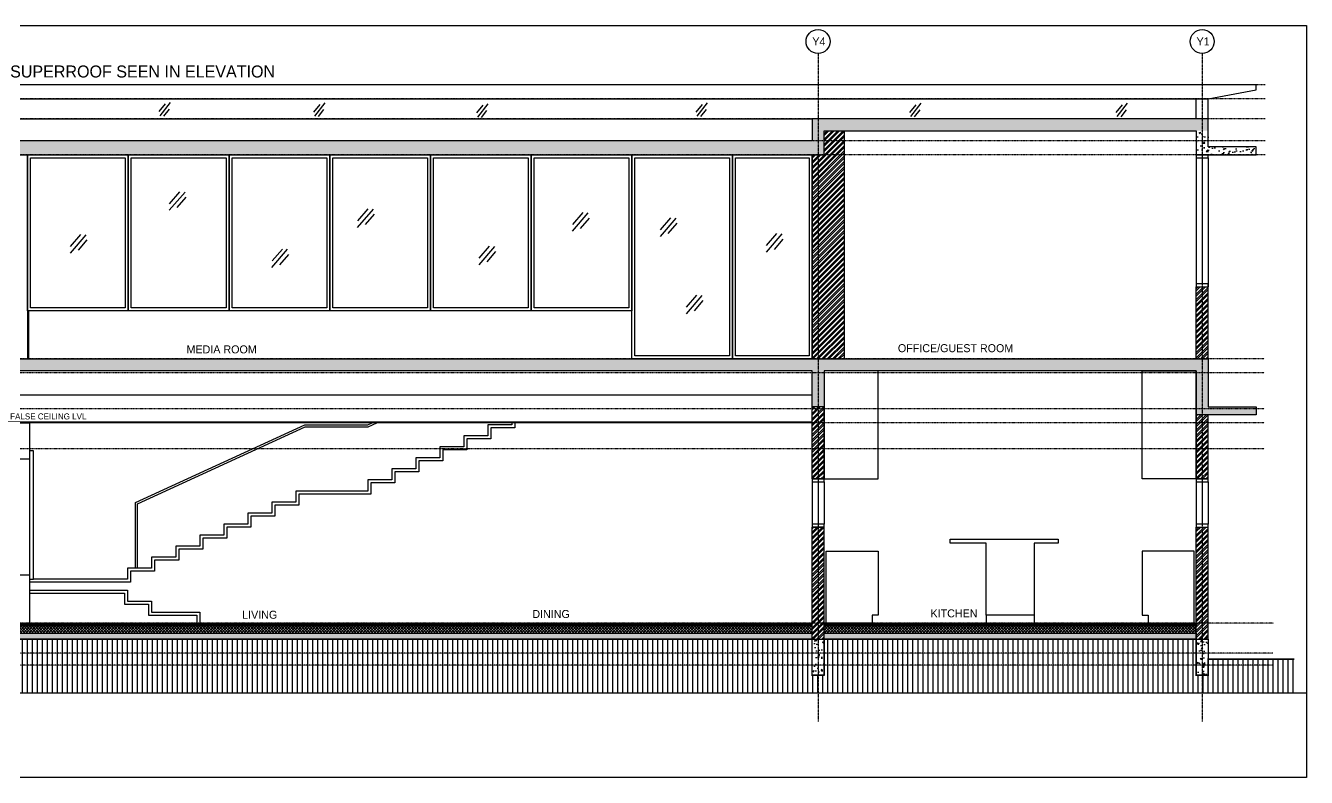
# Model space of a CAD drawing. Header units: inches. Extents: x -8790 to -5834, y -1746 to 1584.
# Drawn here: x -8469 to -7829, y -345 to 30 of the extents above; entities that cross this region are included whole.
import ezdxf

# ---------------------------------------------------------------- set-up
doc = ezdxf.new("R2010")
doc.units = ezdxf.units.IN
doc.header["$MEASUREMENT"] = 0
doc.linetypes.add('CENTERX2', pattern=[4, 2.5, -0.5, 0.5, -0.5])
doc.linetypes.add('HIDDEN2', pattern=[0.1875, 0.125, -0.0625])
for name, color, linetype in [('A-TXT-MISC', 11, 'Continuous'), ('B-MISC', 9, 'Continuous'), ('B-RCC4-FILL', 251, 'Continuous'), ('B-RCC5-SLAB', 12, 'Continuous'), ('B-WALLP-EL1', 142, 'Continuous'), ('P-CLINE', 34, 'CENTERX2'), ('P-CLINE-TXT', 3, 'Continuous'), ('P-DOORWIN', 5, 'Continuous'), ('P-HATCH', 251, 'Continuous'), ('P-MISC', 252, 'Continuous'), ('P-RCC5-SLAB', 12, 'Continuous'), ('P-SYM-FURN', 33, 'Continuous'), ('P-WALLE-EL2', 3, 'Continuous'), ('P-WALLP-EL1', 142, 'Continuous')]:
    doc.layers.add(name, color=color, linetype=linetype)
doc.layers.add('P-WALLO-EL3', color=7, linetype='Continuous', true_color=0x858585)
doc.styles.get("Standard").update_dxf_attribs({"font": 'GOTHIC.TTF'})
pattern_1 = [(50, (-6048.0017, -4872.2046), (7.172602, -0.6275213), [0.75, -8.25]), (355, (-6048.002, -4872.2046), (-1.387513, 7.521921), [0.6, -6.6]), (100.45144, (-6047.404, -4872.257), (5.785088, 6.8944), [0.637402, -7.011421]), (46.1842, (-6048.002, -4870.205), (10.672413, -1.655193), [1.125, -12.375]), (96.63564, (-6047.112, -4870.343), (9.34662, 9.741186), [0.956103, -10.517138]), (351.18416, (-6048.002, -4870.205), (9.34662, 9.741186), [0.9, -9.9]), (21, (-6047.0017, -4870.7046), (5.9690705, -4.026189), [0.75, -8.25]), (326, (-6047.002, -4870.7046), (2.433153, 7.2515), [0.6, -6.6]), (71.45144, (-6046.504, -4871.04), (8.402224, 3.225312), [0.637402, -7.011421]), (37.5, (-6048.0017, -4872.2046), (0.1215986, 3.3289385), [0, -6.52, 0, -6.7, 0, -6.625]), (7.5, (-6048.0017, -4872.2046), (2.6306954, 3.944117), [0, -3.82, 0, -6.37, 0, -2.525]), (327.5, (-6050.2317, -4872.2046), (5.3382244, -0.2255487), [0, -2.5, 0, -7.8, 0, -10.35]), (317.5, (-6051.2317, -4872.2046), (5.8318617, 1.00105), [0, -3.25, 0, -5.18, 0, -7.35])]

msp = doc.modelspace()

# ---------------------------------------------------------------- hatches: boundary and pattern name
at = {"layer": 'B-MISC'}
h = msp.add_hatch(dxfattribs=at)
h.set_pattern_fill('ANSI37', color=256, scale=8)
h.set_pattern_definition([(45, (-5905.7363, -1873.612), (-0.70710678, 0.70710678), []), (135, (-5905.7363, -1873.612), (-0.70710678, -0.70710678), [])])
h.paths.add_polyline_path([(-8069.96, -269.7), (-8069.96, -273.2), (-7883.96, -273.2), (-7883.96, -269.7)])
h.paths.add_polyline_path([(-8477.96, -269.7), (-8477.96, -273.2), (-8075.96, -273.2), (-8075.96, -269.7)])
h.paths.add_polyline_path([(-8483.96, -273.2), (-8483.96, -269.7), (-8614.45, -269.7), (-8614.45, -273.2)])
at = {"layer": 'B-RCC4-FILL'}
h = msp.add_hatch(dxfattribs=at)
h.set_pattern_fill('AR-CONC', color=256, scale=0.5)
h.set_pattern_definition([(50, (-33271.2665, 32571.1444), (3.58630091, -0.31376067), [0.375, -4.125]), (355, (-33271.2665, 32571.1444), (-0.69375667, 3.76096067), [0.3, -3.3]), (100.451444, (-33270.9676, 32571.1183), (2.89254423, 3.44719995), [0.31870096, -3.50571056]), (46.1842, (-33271.2665, 32572.1444), (5.33620665, -0.8275964), [0.5625, -6.1875]), (96.635635, (-33270.822, 32572.0755), (4.6733097, 4.870593), [0.4780517, -5.2585688]), (351.184164, (-33271.2665, 32572.1444), (4.6733097, 4.870593), [0.45, -4.95]), (21, (-33270.7665, 32571.8944), (2.98453526, -2.01309445), [0.375, -4.125]), (326, (-33270.7665, 32571.8944), (1.21657666, 3.62575023), [0.3, -3.3]), (71.451445, (-33270.5178, 32571.7267), (4.20111188, 1.61265576), [0.31870095, -3.50571056]), (37.5, (-33271.2665, 32571.1444), (0.060799277, 1.66446927), [0, -3.26, 0, -3.35, 0, -3.3125]), (7.5, (-33271.2665, 32571.1444), (1.31534769, 1.97205856), [0, -1.91, 0, -3.185, 0, -1.2625]), (327.5, (-33272.3815, 32571.1444), (2.66911218, -0.11277436), [0, -1.25, 0, -3.9, 0, -5.175]), (317.5, (-33272.8815, 32571.1444), (2.91593085, 0.50052491), [0, -1.625, 0, -2.59, 0, -3.675])])
h.paths.add_polyline_path([(-8069.96, -273.2), (-8069.96, -276.2), (-7883.96, -276.2), (-7883.96, -273.2)])
h.paths.add_polyline_path([(-8477.96, -273.2), (-8477.96, -276.2), (-8075.96, -276.2), (-8075.96, -273.2)])
h.paths.add_polyline_path([(-8483.96, -276.2), (-8483.96, -273.2), (-8615.95, -273.2), (-8615.95, -274.2), (-8632.95, -274.2), (-8632.95, -275.91), (-8621.95, -278.2), (-8621.95, -279.2), (-8660.95, -279.2), (-8660.95, -280.91), (-8649.95, -283.2), (-8585.95, -283.2), (-8585.95, -276.2)])
at = {"layer": 'P-HATCH'}
h = msp.add_hatch(dxfattribs=at)
h.set_pattern_fill('AR-CONC', color=256)
h.set_pattern_definition([(50, (-5648.246, -4873.2046), (7.172602, -0.6275213), [0.75, -8.25]), (355, (-5648.246, -4873.2046), (-1.387513, 7.521921), [0.6, -6.6]), (100.45144, (-5647.648, -4873.257), (5.7850885, 6.8944), [0.637402, -7.011421]), (46.1842, (-5648.246, -4871.205), (10.672413, -1.655193), [1.125, -12.375]), (96.63564, (-5647.356, -4871.343), (9.34662, 9.741186), [0.956103, -10.517138]), (351.18416, (-5648.246, -4871.205), (9.34662, 9.741186), [0.9, -9.9]), (21, (-5647.246, -4871.7046), (5.9690705, -4.026189), [0.75, -8.25]), (326, (-5647.246, -4871.7046), (2.433153, 7.2515), [0.6, -6.6]), (71.45144, (-5646.7484, -4872.04), (8.402224, 3.2253115), [0.637402, -7.011421]), (37.5, (-5648.2458, -4873.2046), (0.1215986, 3.3289385), [0, -6.52, 0, -6.7, 0, -6.625]), (7.5, (-5648.2458, -4873.2046), (2.6306954, 3.9441171), [0, -3.82, 0, -6.37, 0, -2.525]), (327.5, (-5650.4758, -4873.2046), (5.3382244, -0.2255487), [0, -2.5, 0, -7.8, 0, -10.35]), (317.5, (-5651.476, -4873.2046), (5.8318617, 1.00105), [0, -3.25, 0, -5.18, 0, -7.35])])
h.paths.add_polyline_path([(-7877.96, -16.2), (-8075.96, -16.2), (-8075.96, -22.2), (-7877.96, -22.2)])
h.paths.add_polyline_path([(-8069.96, -22.2), (-8075.96, -22.2), (-8075.96, -27.2), (-8477.96, -27.2), (-8603.96, -27.2), (-8603.96, -28.7), (-8603.96, -29.7), (-8567.96, -34.2), (-8069.96, -34.2)])
h.paths.add_polyline_path([(-8477.96, -16.2), (-8483.96, -16.2), (-8483.96, -27.2), (-8477.96, -27.2)])
h = msp.add_hatch(dxfattribs=at)
h.set_pattern_fill('ANSI32', color=256, scale=5)
h.set_pattern_definition([(45, (-6048.0017, -4872.2046), (-1.3258252, 1.3258252), []), (45, (-6047.1178, -4872.2046), (-1.3258252, 1.3258252), [])])
h.paths.add_polyline_path([(-8059.96, -22.2), (-8069.96, -22.2), (-8069.96, -34.2), (-8075.96, -34.2), (-8075.96, -136.2), (-8059.96, -136.2)])
h = msp.add_hatch(dxfattribs=at)
h.set_pattern_fill('AR-CONC', color=256)
h.set_pattern_definition([(50, (-6048.0017, -4873.2046), (7.172602, -0.6275213), [0.75, -8.25]), (355, (-6048.002, -4873.2046), (-1.387513, 7.521921), [0.6, -6.6]), (100.45144, (-6047.404, -4873.257), (5.7850885, 6.8944), [0.637402, -7.011421]), (46.1842, (-6048.002, -4871.205), (10.672413, -1.655193), [1.125, -12.375]), (96.63564, (-6047.112, -4871.343), (9.34662, 9.741186), [0.956103, -10.517138]), (351.18416, (-6048.002, -4871.205), (9.34662, 9.741186), [0.9, -9.9]), (21, (-6047.0017, -4871.7046), (5.9690705, -4.026189), [0.75, -8.25]), (326, (-6047.002, -4871.7046), (2.433153, 7.2515), [0.6, -6.6]), (71.45144, (-6046.504, -4872.04), (8.402224, 3.2253115), [0.637402, -7.011421]), (37.5, (-6048.0017, -4873.2046), (0.1215986, 3.3289385), [0, -6.52, 0, -6.7, 0, -6.625]), (7.5, (-6048.0017, -4873.2046), (2.6306954, 3.944117), [0, -3.82, 0, -6.37, 0, -2.525]), (327.5, (-6050.2317, -4873.2046), (5.3382244, -0.2255487), [0, -2.5, 0, -7.8, 0, -10.35]), (317.5, (-6051.2317, -4873.2046), (5.8318617, 1.00105), [0, -3.25, 0, -5.18, 0, -7.35])])
h.paths.add_polyline_path([(-7883.96, -34.2), (-7853.96, -34.2), (-7853.96, -30.2), (-7877.96, -30.2), (-7877.96, -22.2), (-7883.96, -22.2)])
h = msp.add_hatch(dxfattribs=at)
h.set_pattern_fill('ANSI32', color=256, scale=5, angle=360)
h.set_pattern_definition([(45, (-20606.917, -3447.9698), (-1.32582521, 1.32582521), []), (45, (-20606.033, -3447.9698), (-1.32582521, 1.32582521), [])])
h.paths.add_polyline_path([(-7877.96, -100.2), (-7883.96, -100.2), (-7883.96, -136.2), (-7877.96, -136.2)])
h = msp.add_hatch(dxfattribs=at)
h.set_pattern_fill('AR-CONC', color=256)
h.set_pattern_definition([(50, (-5648.246, -4872.2046), (7.172602, -0.6275213), [0.75, -8.25]), (355, (-5648.246, -4872.2046), (-1.387513, 7.521921), [0.6, -6.6]), (100.45144, (-5647.648, -4872.257), (5.7850885, 6.8944), [0.637402, -7.011421]), (46.1842, (-5648.246, -4870.205), (10.672413, -1.655193), [1.125, -12.375]), (96.63564, (-5647.356, -4870.343), (9.34662, 9.741186), [0.956103, -10.517138]), (351.18416, (-5648.246, -4870.205), (9.34662, 9.741186), [0.9, -9.9]), (21, (-5647.246, -4870.7046), (5.9690705, -4.026189), [0.75, -8.25]), (326, (-5647.246, -4870.7046), (2.433153, 7.2515), [0.6, -6.6]), (71.45144, (-5646.7484, -4871.04), (8.402224, 3.2253115), [0.637402, -7.011421]), (37.5, (-5648.2458, -4872.2046), (0.1215986, 3.3289385), [0, -6.52, 0, -6.7, 0, -6.625]), (7.5, (-5648.2458, -4872.2046), (2.6306954, 3.9441171), [0, -3.82, 0, -6.37, 0, -2.525]), (327.5, (-5650.4758, -4872.2046), (5.3382244, -0.2255487), [0, -2.5, 0, -7.8, 0, -10.35]), (317.5, (-5651.476, -4872.2046), (5.8318617, 1.00105), [0, -3.25, 0, -5.18, 0, -7.35])])
h.paths.add_polyline_path([(-8069.96, -142.2), (-7883.96, -142.2), (-7883.96, -164.2), (-7853.96, -164.2), (-7853.96, -160.2), (-7877.96, -160.2), (-7877.96, -136.2), (-8567.96, -136.2), (-8603.96, -140.7), (-8603.96, -143.2), (-8483.96, -143.2), (-8483.96, -160.2), (-8477.96, -160.2), (-8477.96, -142.2), (-8473.96, -142.2), (-8467.96, -142.2), (-8075.96, -142.2), (-8075.96, -160.2), (-8069.96, -160.2)])
h = msp.add_hatch(dxfattribs=at)
h.set_pattern_fill('ANSI32', color=256, scale=5)
h.paths.add_polyline_path([(-8069.96, -160.2), (-8075.96, -160.2), (-8075.96, -196.2), (-8069.96, -196.2)])
h = msp.add_hatch(dxfattribs=at)
h.set_pattern_fill('ANSI32', color=256, scale=5, angle=360)
h.set_pattern_definition([(45, (-20606.917, -3507.9698), (-1.32582521, 1.32582521), []), (45, (-20606.033, -3507.9698), (-1.32582521, 1.32582521), [])])
h.paths.add_polyline_path([(-7877.96, -164.2), (-7883.96, -164.2), (-7883.96, -196.2), (-7877.96, -196.2)])
h = msp.add_hatch(dxfattribs=at)
h.set_pattern_fill('ANSI32', color=256, scale=5)
h.set_pattern_definition([(45, (-5648.2458, -7534.5871), (-1.3258252, 1.3258252), []), (45, (-5647.362, -7534.5871), (-1.3258252, 1.3258252), [])])
h.paths.add_polyline_path([(-8069.96, -220.2), (-8075.96, -220.2), (-8075.96, -276.2), (-8069.96, -276.2)])
h = msp.add_hatch(dxfattribs=at)
h.set_pattern_fill('ANSI32', color=256, scale=5)
h.set_pattern_definition([(45, (-5648.2458, -4872.2046), (-1.3258252, 1.3258252), []), (45, (-5647.362, -4872.2046), (-1.3258252, 1.3258252), [])])
h.paths.add_polyline_path([(-7877.96, -220.2), (-7883.96, -220.2), (-7883.96, -276.2), (-7877.96, -276.2)])
at = {"layer": 'P-HATCH', "true_color": 0xb3b3b3}
h = msp.add_hatch(dxfattribs=at)
h.set_pattern_fill('ANSI31', color=253, scale=5, angle=45)
h.set_pattern_definition([(90, (-5905.7363, -1873.612), (-0.625, 1e-16), [])])
h.paths.add_polyline_path([(-8069.96, -268.2), (-8069.96, -269.7), (-7883.96, -269.7), (-7883.96, -268.2)])
h.paths.add_polyline_path([(-8477.96, -268.2), (-8477.96, -269.7), (-8075.96, -269.7), (-8075.96, -268.2)])
h.paths.add_polyline_path([(-8483.96, -269.7), (-8483.96, -268.2), (-8615.95, -268.2), (-8615.95, -271.2), (-8614.45, -271.2), (-8614.45, -269.7), (-8584.45, -269.7)])
at = {"layer": 'P-HATCH'}
h = msp.add_hatch(dxfattribs=at)
h.set_pattern_fill('AR-CONC', color=256)
h.set_pattern_definition(pattern_1)
h.paths.add_polyline_path([(-8075.96, -294.2), (-8069.96, -294.2), (-8069.96, -276.2), (-8075.96, -276.2)])
h = msp.add_hatch(dxfattribs=at)
h.set_pattern_fill('AR-CONC', color=256)
h.set_pattern_definition(pattern_1)
h.paths.add_polyline_path([(-7883.96, -294.2), (-7877.96, -294.2), (-7877.96, -276.2), (-7883.96, -276.2)])
at = {"layer": 'P-MISC', "true_color": 0xb3b3b3}
h = msp.add_hatch(dxfattribs=at)
h.set_pattern_fill('ANSI31', color=253, scale=20, angle=45)
h.set_pattern_definition([(90, (-6048.0017, -4872.2046), (-2.5, 4e-16), [])])
h.paths.add_polyline_path([(-8483.96, -294.2), (-8483.96, -276.2), (-8579.95, -276.2), (-8579.95, -294.2), (-8585.95, -294.2), (-8585.95, -283.2), (-8651.96, -283.2), (-8675.96, -286.63), (-8675.96, -301.2), (-8699.96, -301.2), (-8699.96, -289.2), (-8760.98, -289.2), (-8760.98, -303.03), (-7834.91, -303.03), (-7834.91, -286.2), (-7877.96, -286.2), (-7877.96, -294.2), (-7883.96, -294.2), (-7883.96, -276.2), (-8069.96, -276.2), (-8069.96, -294.2), (-8075.96, -294.2), (-8075.96, -276.2), (-8477.96, -276.2), (-8477.96, -294.2)])

# ---------------------------------------------------------------- linework, layer by layer
at = {"layer": 'A-TXT-MISC'}
msp.add_lwpolyline([(-8789.69, 30.34), (-7828.91, 30.34), (-7828.91, -345.3), (-8789.69, -345.3)], close=True, dxfattribs=at)
at = {"layer": 'B-MISC', "color": 84, "true_color": 0x269900, "const_width": 0.75}
msp.add_lwpolyline([(-7834.91, -286.2), (-7877.96, -286.2), (-7877.96, -294.2), (-7883.96, -294.2), (-7883.96, -276.2), (-8069.96, -276.2), (-8069.96, -294.2), (-8075.96, -294.2), (-8075.96, -276.2), (-8477.96, -276.2), (-8477.96, -294.2), (-8483.96, -294.2), (-8483.96, -276.2), (-8541.96, -276.2), (-8541.96, -276.2), (-8547.96, -276.2), (-8547.96, -276.2), (-8579.95, -276.2), (-8579.95, -294.2), (-8585.95, -294.2), (-8585.95, -283.2), (-8649.95, -283.2), (-8675.96, -286.63)], dxfattribs=at)
at = {"layer": 'B-RCC5-SLAB'}
for points in [[(-8477.96, -273.2), (-8075.96, -273.2)], [(-8069.96, -273.2), (-7883.96, -273.2), (-7883.96, -276.2), (-8069.96, -276.2)], [(-8075.96, -276.2), (-8477.96, -276.2)]]:
    msp.add_lwpolyline(points, dxfattribs=at)
for points in [[(-8069.96, -294.2), (-8075.96, -294.2), (-8075.96, -276.2), (-8069.96, -276.2)], [(-7877.96, -294.2), (-7883.96, -294.2), (-7883.96, -276.2), (-7877.96, -276.2)]]:
    msp.add_lwpolyline(points, close=True, dxfattribs=at)
at = {"layer": 'B-WALLP-EL1'}
for points in [[(-8477.96, -268.2), (-8075.96, -268.2)], [(-8069.96, -268.2), (-7883.96, -268.2), (-7883.96, -269.7), (-8069.96, -269.7)], [(-8075.96, -269.7), (-8477.96, -269.7)]]:
    msp.add_lwpolyline(points, dxfattribs=at)
at = {"layer": 'P-CLINE', "ltscale": 0.1}
for p, q in [((-8072.96, 16.41), (-8072.96, -317.45)), ((-7880.96, 16.41), (-7880.96, -317.45))]:
    msp.add_line(p, q, dxfattribs=at)
at = {"layer": 'P-CLINE-TXT'}
for centre in [(-8072.96, 22.41), (-7880.96, 22.41)]:
    msp.add_circle(centre, 6, dxfattribs=at)
at = {"layer": 'P-DOORWIN'}
for p, q in [((-7883.96, -35.7), (-7883.96, -100.2)), ((-7880.96, -35.7), (-7880.96, -98.7)), ((-7877.96, -35.7), (-7877.96, -100.2)), ((-8397.14, -61.95), (-8389.26, -52.8)), ((-8397.07, -58.65), (-8391.92, -52.67)), ((-8393.17, -60.57), (-8388.73, -55.41)), ((-8303.04, -70.45), (-8295.16, -61.3)), ((-8302.97, -67.15), (-8297.82, -61.17)), ((-8299.07, -69.07), (-8294.64, -63.91)), ((-8195.62, -72.35), (-8187.75, -63.21)), ((-8195.56, -69.06), (-8190.4, -63.07)), ((-8191.66, -70.97), (-8187.22, -65.81)), ((-8151.76, -74.95), (-8143.88, -65.8)), ((-8151.69, -71.65), (-8146.54, -65.67)), ((-8147.8, -73.56), (-8143.36, -68.41)), ((-8446.52, -83.31), (-8438.65, -74.16)), ((-8446.45, -80.01), (-8441.3, -74.03)), ((-8442.56, -81.93), (-8438.12, -76.77)), ((-8098.75, -82.88), (-8090.87, -73.73)), ((-8098.68, -79.58), (-8093.53, -73.6)), ((-8094.79, -81.5), (-8090.35, -76.34)), ((-8345.88, -90.57), (-8338, -81.42)), ((-8345.81, -87.27), (-8340.66, -81.29)), ((-8242.33, -89.12), (-8234.45, -79.97)), ((-8242.26, -85.82), (-8237.11, -79.84)), ((-8238.37, -87.73), (-8233.93, -82.58)), ((-8341.92, -89.18), (-8337.48, -84.03)), ((-8138.69, -113.59), (-8130.81, -104.44)), ((-8138.62, -110.29), (-8133.47, -104.31)), ((-8134.73, -112.2), (-8130.29, -107.05)), ((-8075.96, -197.7), (-8075.96, -218.7)), ((-8072.96, -197.7), (-8072.96, -218.7)), ((-8069.96, -197.7), (-8069.96, -218.7)), ((-7883.96, -197.7), (-7883.96, -218.7)), ((-7880.96, -197.7), (-7880.96, -218.7)), ((-7877.96, -197.7), (-7877.96, -218.7))]:
    msp.add_line(p, q, dxfattribs=at)
for points in [[(-8467.96, -34.2), (-8417.62, -34.2), (-8417.62, -112.2), (-8467.96, -112.2)], [(-8466.46, -35.7), (-8419.12, -35.7), (-8419.12, -110.7), (-8466.46, -110.7)], [(-8417.62, -34.2), (-8367.29, -34.2), (-8367.29, -112.2), (-8417.62, -112.2)], [(-8416.12, -35.7), (-8368.79, -35.7), (-8368.79, -110.7), (-8416.12, -110.7)], [(-8367.29, -34.2), (-8316.96, -34.2), (-8316.96, -112.2), (-8367.29, -112.2)], [(-8365.79, -35.7), (-8318.46, -35.7), (-8318.46, -110.7), (-8365.79, -110.7)], [(-8316.96, -34.2), (-8266.62, -34.2), (-8266.62, -112.2), (-8316.96, -112.2)], [(-8315.46, -35.7), (-8268.12, -35.7), (-8268.12, -110.7), (-8315.46, -110.7)], [(-8266.62, -34.2), (-8216.29, -34.2), (-8216.29, -112.2), (-8266.62, -112.2)], [(-8265.12, -35.7), (-8217.79, -35.7), (-8217.79, -110.7), (-8265.12, -110.7)], [(-8216.29, -34.2), (-8165.96, -34.2), (-8165.96, -112.2), (-8216.29, -112.2)], [(-8214.79, -35.7), (-8167.46, -35.7), (-8167.46, -110.7), (-8214.79, -110.7)], [(-8165.96, -34.2), (-8115.62, -34.2), (-8115.62, -136.2), (-8165.96, -136.2)], [(-8164.46, -35.7), (-8117.12, -35.7), (-8117.12, -134.7), (-8164.46, -134.7)], [(-8115.62, -34.2), (-8075.96, -34.2), (-8075.96, -136.2), (-8115.62, -136.2)], [(-8114.12, -35.7), (-8077.46, -35.7), (-8077.46, -134.7), (-8114.12, -134.7)], [(-7883.96, -35.7), (-7877.96, -35.7), (-7877.96, -34.2), (-7883.96, -34.2)], [(-7883.96, -100.2), (-7877.96, -100.2), (-7877.96, -98.7), (-7883.96, -98.7)], [(-8075.96, -197.7), (-8069.96, -197.7), (-8069.96, -196.2), (-8075.96, -196.2)], [(-7883.96, -197.7), (-7877.96, -197.7), (-7877.96, -196.2), (-7883.96, -196.2)], [(-8075.96, -220.2), (-8069.96, -220.2), (-8069.96, -218.7), (-8075.96, -218.7)], [(-7883.96, -220.2), (-7877.96, -220.2), (-7877.96, -218.7), (-7883.96, -218.7)]]:
    msp.add_lwpolyline(points, close=True, dxfattribs=at)
msp.add_lwpolyline([(-7883.96, -100.2), (-7877.96, -100.2)], dxfattribs=at)
at = {"layer": 'P-HATCH'}
for p, q in [((-8402.24, -12.65), (-8399.07, -8.78)), ((-8401.69, -14.69), (-8396.58, -8.01)), ((-8399.84, -14.83), (-8397.11, -11.34)), ((-8324.97, -12.89), (-8321.8, -9.01)), ((-8324.43, -14.93), (-8319.32, -8.24)), ((-8322.58, -15.06), (-8319.84, -11.57)), ((-8243.53, -13.31), (-8240.35, -9.44)), ((-8242.98, -15.36), (-8237.87, -8.67)), ((-8241.13, -15.49), (-8238.4, -12)), ((-8133.86, -12.94), (-8130.69, -9.07)), ((-8133.32, -14.98), (-8128.2, -8.29)), ((-8131.46, -15.12), (-8128.73, -11.63)), ((-8027.12, -13.06), (-8023.94, -9.18)), ((-8026.57, -15.1), (-8021.46, -8.41)), ((-8024.72, -15.24), (-8021.98, -11.74)), ((-7923.94, -13.06), (-7920.77, -9.18)), ((-7923.39, -15.1), (-7918.28, -8.41)), ((-7921.54, -15.24), (-7918.81, -11.74)), ((-7988.96, -264.2), (-7988.96, -268.2)), ((-7964.96, -264.2), (-7964.96, -268.2)), ((-8789.69, -303.03), (-7828.91, -303.03))]:
    msp.add_line(p, q, dxfattribs=at)
at = {"layer": 'P-MISC', "linetype": 'HIDDEN2'}
for p, q in [((-7849.59, 0.8), (-8786.75, 0.8)), ((-7849.59, -6.2), (-8786.75, -6.2)), ((-7849.59, -16.2), (-8786.75, -16.2)), ((-7849.59, -27.2), (-8786.75, -27.2)), ((-7849.59, -34.2), (-8786.75, -34.2)), ((-7849.97, -136.2), (-8786.75, -136.2)), ((-7849.97, -143.2), (-8786.75, -143.2)), ((-7849.97, -161.2), (-8786.75, -161.2)), ((-7849.97, -168.2), (-8786.75, -168.2)), ((-7849.97, -181.2), (-8786.75, -181.2)), ((-7845.29, -268.2), (-8786.75, -268.2)), ((-7845.65, -283.2), (-8786.75, -283.2)), ((-7845.65, -289.2), (-8786.75, -289.2))]:
    msp.add_line(p, q, dxfattribs=at)
at = {"layer": 'P-RCC5-SLAB'}
msp.add_lwpolyline([(-8483.96, -16.2), (-8483.96, -27.2), (-8603.96, -27.2), (-8603.96, -28.7), (-8603.96, -29.7), (-8567.96, -34.2), (-8069.96, -34.2), (-8069.96, -22.2), (-7883.96, -22.2), (-7883.96, -34.2), (-7853.96, -34.2), (-7853.96, -30.2), (-7877.96, -30.2), (-7877.96, -16.2), (-8075.96, -16.2), (-8075.96, -27.2), (-8477.96, -27.2), (-8477.96, -16.2)], close=True, dxfattribs=at)
msp.add_lwpolyline([(-8567.96, -136.2), (-7877.96, -136.2), (-7877.96, -160.2), (-7853.96, -160.2), (-7853.96, -164.2), (-7883.96, -164.2), (-7883.96, -142.2), (-8069.96, -142.2), (-8069.96, -160.2), (-8075.96, -160.2), (-8075.96, -142.2), (-8467.96, -142.2), (-8467.96, -142.2), (-8473.96, -142.2), (-8473.96, -142.2), (-8477.96, -142.2), (-8477.96, -161.2), (-8483.96, -161.2), (-8483.96, -143.2), (-8603.96, -143.2), (-8603.96, -140.7), (-8567.96, -136.2)], dxfattribs=at)
at = {"layer": 'P-SYM-FURN'}
for points in [[(-8467.46, -136.2), (-8165.96, -136.2), (-8165.96, -112.2), (-8467.46, -112.2)], [(-8069.96, -196.2), (-8042.96, -196.2), (-8042.96, -142.2), (-8069.96, -142.2)], [(-7883.96, -196.2), (-7910.96, -196.2), (-7910.96, -142.2), (-7883.96, -142.2)], [(-8466.96, -244.2), (-8466.96, -246.2), (-8464.96, -246.2), (-8464.96, -182.2), (-8466.96, -182.2)], [(-8476.96, -186.2), (-8466.96, -186.2), (-8466.96, -244.2), (-8476.96, -244.2)], [(-8006.96, -226.2), (-7952.96, -226.2), (-7952.96, -228.2), (-7964.96, -228.2), (-7964.96, -264.2), (-7988.96, -264.2), (-7988.96, -228.2), (-8006.96, -228.2)], [(-8068.96, -232.2), (-8042.96, -232.2), (-8042.96, -264.2), (-8045.96, -264.2), (-8045.96, -268.2), (-8068.96, -268.2)], [(-7884.96, -232.2), (-7910.96, -232.2), (-7910.96, -264.2), (-7907.96, -264.2), (-7907.96, -268.2), (-7884.96, -268.2)]]:
    msp.add_lwpolyline(points, close=True, dxfattribs=at)
for points in [[(-8075.96, -168.2), (-8477.96, -168.2), (-8477.96, -167.7), (-8075.96, -167.7)], [(-8477.96, -168.2), (-8466.96, -168.2), (-8466.96, -186.2)], [(-8466.96, -244.2), (-8466.96, -268.2)]]:
    msp.add_lwpolyline(points, dxfattribs=at)
at = {"layer": 'P-WALLE-EL2'}
for p, q in [((-8477.96, -16.2), (-8075.96, -16.2)), ((-8467.96, -34.2), (-8467.96, -136.2)), ((-8477.96, -154.2), (-8075.96, -154.2))]:
    msp.add_line(p, q, dxfattribs=at)
at = {"layer": 'P-WALLO-EL3'}
for p, q in [((-7883.96, -16.2), (-7883.96, -6.2)), ((-7877.96, -16.2), (-7877.96, -6.2)), ((-8417.96, -256.2), (-8417.96, -257.2))]:
    msp.add_line(p, q, dxfattribs=at)
for points in [[(-7877.96, -6.2), (-7853.96, -1.7), (-7853.96, 0.8), (-8639.96, 0.8), (-8639.96, -1.7), (-8483.95, -6.2)], [(-8483.95, -16.2), (-8483.95, -6.2), (-7877.96, -6.2)], [(-8224.46, -168.2), (-8224.46, -170.7), (-8236.46, -170.7), (-8236.46, -176.2), (-8248.46, -176.2), (-8248.46, -181.7), (-8260.46, -181.7), (-8260.46, -187.2), (-8272.46, -187.2), (-8272.46, -192.7), (-8284.46, -192.7), (-8284.46, -198.2), (-8296.46, -198.2), (-8296.46, -203.7), (-8332.46, -203.7), (-8332.46, -209.2), (-8344.46, -209.2), (-8344.46, -214.7), (-8356.46, -214.7), (-8356.46, -220.2), (-8368.46, -220.2), (-8368.46, -225.7), (-8380.46, -225.7), (-8380.46, -231.2), (-8392.46, -231.2), (-8392.46, -236.7), (-8404.46, -236.7), (-8404.46, -242.2), (-8416.46, -242.2), (-8416.46, -247.7), (-8466.96, -247.7)], [(-8225.96, -168.2), (-8225.96, -169.2), (-8237.96, -169.2), (-8237.96, -174.7), (-8249.96, -174.7), (-8249.96, -180.2), (-8261.96, -180.2), (-8261.96, -185.7), (-8273.96, -185.7), (-8273.96, -191.2), (-8285.96, -191.2), (-8285.96, -196.7), (-8297.96, -196.7), (-8297.96, -202.2), (-8333.96, -202.2), (-8333.96, -207.7), (-8345.96, -207.7), (-8345.96, -213.2), (-8357.96, -213.2), (-8357.96, -218.7), (-8369.96, -218.7), (-8369.96, -224.2), (-8381.96, -224.2), (-8381.96, -229.7), (-8393.96, -229.7), (-8393.96, -235.2), (-8405.96, -235.2), (-8405.96, -240.7), (-8417.96, -240.7), (-8417.96, -246.2), (-8464.96, -246.2)], [(-8413.96, -240.7), (-8413.96, -207.93), (-8329.46, -169.2), (-8297.96, -169.2), (-8295.78, -168.2)], [(-8412.96, -240.7), (-8412.96, -208.57), (-8329.24, -170.2), (-8297.74, -170.2), (-8293.38, -168.2)], [(-8466.96, -251.7), (-8417.96, -251.7), (-8417.96, -257.2), (-8405.96, -257.2), (-8405.96, -262.7), (-8381.96, -262.7), (-8381.96, -268.2)], [(-8466.96, -253.2), (-8419.46, -253.2), (-8419.46, -258.7), (-8407.46, -258.7), (-8407.46, -264.2), (-8383.46, -264.2), (-8383.46, -268.2)]]:
    msp.add_lwpolyline(points, dxfattribs=at)
at = {"layer": 'P-WALLP-EL1'}
for p, q in [((-8059.96, -22.2), (-8059.96, -136.2)), ((-8075.96, -136.2), (-8075.96, -34.2)), ((-7883.96, -136.2), (-7883.96, -100.2)), ((-7877.96, -136.2), (-7877.96, -100.2)), ((-8075.96, -196.2), (-8075.96, -160.2)), ((-8069.96, -196.2), (-8069.96, -160.2)), ((-7883.96, -196.2), (-7883.96, -164.2)), ((-7877.96, -196.2), (-7877.96, -164.2)), ((-8075.96, -196.2), (-8069.96, -196.2)), ((-8075.96, -196.2), (-8069.96, -196.2)), ((-7883.96, -196.2), (-7877.96, -196.2)), ((-8075.96, -276.2), (-8075.96, -220.2)), ((-8069.96, -220.2), (-8075.96, -220.2)), ((-8069.96, -276.2), (-8069.96, -220.2)), ((-7883.96, -276.2), (-7883.96, -220.2)), ((-7883.96, -220.2), (-7877.96, -220.2)), ((-7877.96, -276.2), (-7877.96, -220.2))]:
    msp.add_line(p, q, dxfattribs=at)

# ---------------------------------------------------------------- texts
at = {"layer": 'A-TXT-MISC', "color": 8, "insert": (-8476.69, 10.42), "char_height": 6, "attachment_point": 1}
msp.add_mtext_dynamic_manual_height_columns('SUPERROOF SEEN IN ELEVATION', width=236.9039, gutter_width=1, heights=[0], dxfattribs=at)
at = {"layer": 'A-TXT-MISC', "color": 2, "attachment_point": 1}
for s, insert, char_height in [('MEDIA ROOM', (-8388.53, -129.43), 4), ('OFFICE/GUEST ROOM', (-8033.05, -128.84), 4), ('FALSE CEILING LVL', (-8476.68, -163.44), 3), ('LIVING', (-8360.73, -262.03), 4), ('DINING ', (-8215.72, -261.66), 4), ('KITCHEN', (-8016.74, -261.34), 4)]:
    msp.add_mtext_dynamic_manual_height_columns(s, width=236.9039, gutter_width=1, heights=[0], dxfattribs=dict(at, insert=insert, char_height=char_height))
at = {"layer": 'P-CLINE-TXT', "char_height": 4, "attachment_point": 1}
for s, insert in [('Y4', (-8075.8, 24.42)), ('Y1', (-7883.8, 24.42))]:
    msp.add_mtext_dynamic_manual_height_columns(s, width=236.9039, gutter_width=1, heights=[0], dxfattribs=dict(at, insert=insert))

doc.saveas('drawing.dxf')
